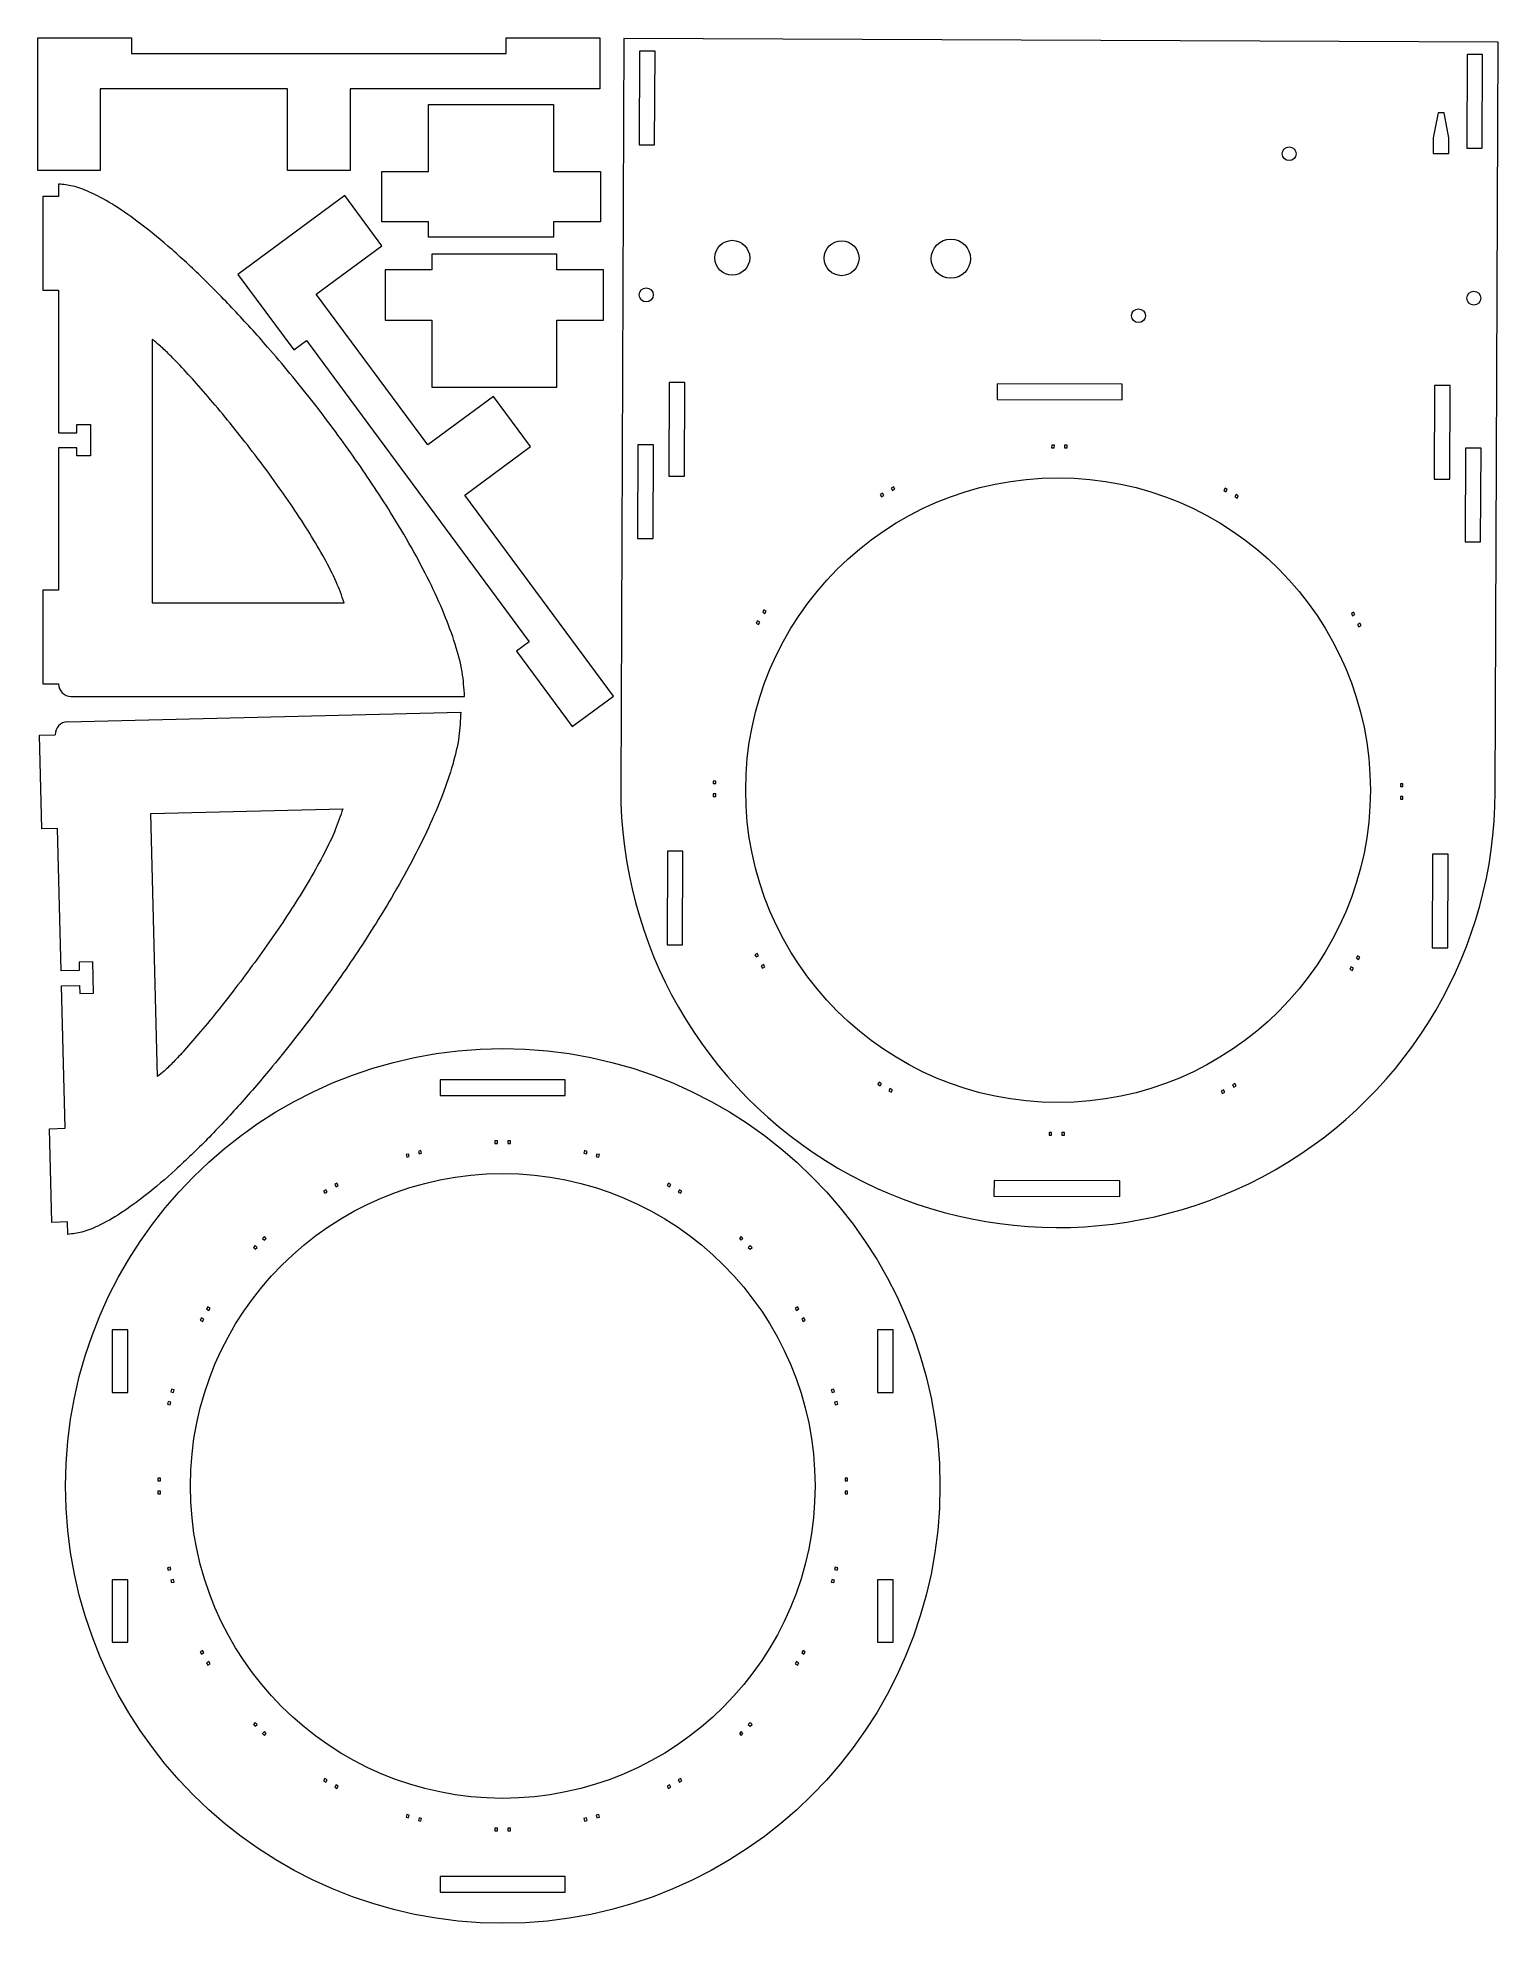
# Model space of a CAD drawing. Header units: inches. Extents: x 0 to 11.7, y 8.9 to 24.
import ezdxf

# ---------------------------------------------------------------- set-up
doc = ezdxf.new("R2010")
doc.units = ezdxf.units.IN
doc.header["$MEASUREMENT"] = 0

msp = doc.modelspace()

# ---------------------------------------------------------------- linework, layer by layer
at = {"color": 7, "linetype": 'Continuous', "lineweight": 15}
for p, q in [((0.042, 23.952), (0.792, 23.952)), ((0.042, 22.89), (0.042, 23.952)), ((0.792, 23.952), (0.792, 23.827)), ((3.792, 23.952), (4.542, 23.952)), ((3.792, 23.827), (3.792, 23.952)), ((4.542, 23.952), (4.542, 23.542)), ((4.733, 23.945), (4.709, 17.945)), ((11.733, 23.917), (4.733, 23.945)), ((4.858, 23.844), (4.855, 23.094)), ((4.983, 23.844), (4.858, 23.844)), ((4.98, 23.094), (4.983, 23.844)), ((11.709, 17.917), (11.733, 23.917)), ((0.792, 23.827), (3.792, 23.827)), ((11.483, 23.818), (11.48, 23.068)), ((11.608, 23.818), (11.483, 23.818)), ((11.605, 23.068), (11.608, 23.818)), ((2.042, 23.542), (0.542, 23.542)), ((0.542, 23.542), (0.542, 22.89)), ((2.042, 22.89), (2.042, 23.542)), ((4.542, 23.542), (2.542, 23.542)), ((2.542, 23.542), (2.542, 22.89)), ((3.171, 22.882), (3.171, 23.417)), ((3.171, 23.417), (4.171, 23.417)), ((4.171, 23.417), (4.171, 22.882)), ((11.251, 23.352), (11.213, 23.152)), ((11.301, 23.352), (11.251, 23.352)), ((11.338, 23.152), (11.301, 23.352)), ((4.855, 23.094), (4.98, 23.094)), ((11.213, 23.152), (11.213, 23.027)), ((11.338, 23.027), (11.338, 23.152)), ((11.213, 23.027), (11.338, 23.027)), ((11.48, 23.068), (11.605, 23.068)), ((0.542, 22.89), (0.042, 22.89)), ((2.542, 22.89), (2.042, 22.89)), ((2.796, 22.882), (3.171, 22.882)), ((2.796, 22.48), (2.796, 22.882)), ((4.171, 22.882), (4.546, 22.882)), ((4.546, 22.882), (4.546, 22.48)), ((0.084, 22.681), (0.084, 21.931)), ((0.209, 22.681), (0.084, 22.681)), ((0.209, 22.781), (0.209, 22.681)), ((2.5, 22.69), (1.645, 22.058)), ((2.797, 22.288), (2.5, 22.69)), ((3.171, 22.48), (2.796, 22.48)), ((3.171, 22.355), (3.171, 22.48)), ((4.171, 22.355), (3.171, 22.355)), ((4.171, 22.48), (4.171, 22.355)), ((4.546, 22.48), (4.171, 22.48)), ((2.272, 21.9), (2.797, 22.288)), ((3.197, 22.219), (3.197, 22.094)), ((4.197, 22.219), (3.197, 22.219)), ((4.197, 22.094), (4.197, 22.219)), ((1.645, 22.058), (2.091, 21.455)), ((2.822, 22.094), (2.822, 21.691)), ((3.197, 22.094), (2.822, 22.094)), ((4.572, 22.094), (4.197, 22.094)), ((4.572, 21.691), (4.572, 22.094)), ((0.084, 21.931), (0.209, 21.931)), ((0.209, 21.931), (0.209, 20.791)), ((3.164, 20.694), (2.272, 21.9)), ((2.822, 21.691), (3.197, 21.691)), ((3.197, 21.691), (3.197, 21.156)), ((4.197, 21.691), (4.572, 21.691)), ((4.197, 21.156), (4.197, 21.691)), ((0.959, 21.536), (0.959, 19.431)), ((2.091, 21.455), (2.192, 21.529)), ((2.192, 21.529), (3.976, 19.117)), ((3.197, 21.156), (4.197, 21.156)), ((5.097, 21.194), (5.094, 20.444)), ((5.222, 21.194), (5.097, 21.194)), ((5.219, 20.444), (5.222, 21.194)), ((8.722, 21.179), (7.722, 21.183)), ((7.722, 21.183), (7.722, 21.058)), ((8.722, 21.054), (8.722, 21.179)), ((11.222, 21.17), (11.219, 20.42)), ((11.347, 21.169), (11.222, 21.17)), ((11.344, 20.419), (11.347, 21.169)), ((3.689, 21.082), (3.164, 20.694)), ((3.986, 20.68), (3.689, 21.082)), ((7.722, 21.058), (8.722, 21.054)), ((0.354, 20.856), (0.464, 20.856)), ((0.354, 20.791), (0.354, 20.856)), ((0.464, 20.856), (0.464, 20.606)), ((0.209, 20.791), (0.354, 20.791)), ((3.462, 20.292), (3.986, 20.68)), ((4.845, 20.694), (4.842, 19.944)), ((4.97, 20.694), (4.845, 20.694)), ((4.967, 19.944), (4.97, 20.694)), ((8.159, 20.692), (8.158, 20.671)), ((8.18, 20.692), (8.159, 20.692)), ((8.179, 20.671), (8.18, 20.692)), ((8.261, 20.691), (8.261, 20.67)), ((8.282, 20.691), (8.261, 20.691)), ((8.282, 20.67), (8.282, 20.691)), ((0.209, 20.671), (0.209, 19.531)), ((0.354, 20.671), (0.209, 20.671)), ((0.354, 20.606), (0.354, 20.671)), ((0.464, 20.606), (0.354, 20.606)), ((8.158, 20.671), (8.179, 20.671)), ((8.261, 20.67), (8.282, 20.67)), ((11.47, 20.668), (11.467, 19.918)), ((11.595, 20.668), (11.47, 20.668)), ((11.592, 19.918), (11.595, 20.668)), ((5.094, 20.444), (5.219, 20.444)), ((11.219, 20.42), (11.344, 20.419)), ((4.651, 18.684), (3.462, 20.292)), ((6.803, 20.307), (6.785, 20.296)), ((6.785, 20.296), (6.795, 20.278)), ((6.795, 20.278), (6.814, 20.289)), ((6.814, 20.289), (6.803, 20.307)), ((6.892, 20.358), (6.874, 20.347)), ((6.874, 20.347), (6.884, 20.329)), ((6.884, 20.329), (6.903, 20.34)), ((6.903, 20.34), (6.892, 20.358)), ((9.546, 20.347), (9.535, 20.329)), ((9.535, 20.329), (9.553, 20.319)), ((9.564, 20.337), (9.546, 20.347)), ((9.553, 20.319), (9.564, 20.337)), ((9.634, 20.296), (9.624, 20.277)), ((9.624, 20.277), (9.642, 20.267)), ((9.652, 20.285), (9.634, 20.296)), ((9.642, 20.267), (9.652, 20.285)), ((4.842, 19.944), (4.967, 19.944)), ((11.467, 19.918), (11.592, 19.918)), ((0.084, 19.531), (0.084, 18.781)), ((0.209, 19.531), (0.084, 19.531)), ((0.959, 19.431), (2.495, 19.431)), ((5.855, 19.374), (5.845, 19.356)), ((5.845, 19.356), (5.863, 19.345)), ((5.873, 19.364), (5.855, 19.374)), ((5.863, 19.345), (5.873, 19.364)), ((10.575, 19.355), (10.557, 19.345)), ((10.557, 19.345), (10.567, 19.327)), ((10.567, 19.327), (10.585, 19.337)), ((10.585, 19.337), (10.575, 19.355)), ((5.804, 19.286), (5.793, 19.267)), ((5.793, 19.267), (5.811, 19.257)), ((5.822, 19.275), (5.804, 19.286)), ((5.811, 19.257), (5.822, 19.275)), ((10.626, 19.266), (10.607, 19.256)), ((10.607, 19.256), (10.618, 19.238)), ((10.618, 19.238), (10.636, 19.248)), ((10.636, 19.248), (10.626, 19.266)), ((3.976, 19.117), (3.875, 19.043)), ((3.875, 19.043), (4.321, 18.44)), ((0.084, 18.781), (0.209, 18.781)), ((0.309, 18.681), (3.459, 18.681)), ((4.321, 18.44), (4.651, 18.684)), ((0.279, 18.477), (3.428, 18.556)), ((0.057, 18.371), (0.182, 18.374)), ((0.076, 17.621), (0.057, 18.371)), ((5.47, 18.004), (5.449, 18.004)), ((5.449, 18.004), (5.449, 17.983)), ((5.449, 17.983), (5.47, 17.983)), ((5.47, 17.983), (5.47, 18.004)), ((10.97, 17.982), (10.949, 17.982)), ((10.949, 17.982), (10.949, 17.961)), ((10.949, 17.961), (10.97, 17.961)), ((10.97, 17.961), (10.97, 17.982)), ((5.47, 17.901), (5.449, 17.901)), ((5.449, 17.901), (5.449, 17.88)), ((5.449, 17.88), (5.47, 17.88)), ((5.47, 17.88), (5.47, 17.901)), ((10.97, 17.879), (10.949, 17.879)), ((10.949, 17.879), (10.949, 17.858)), ((10.949, 17.858), (10.97, 17.858)), ((10.97, 17.858), (10.97, 17.879)), ((0.948, 17.743), (2.484, 17.782)), ((1.001, 15.639), (0.948, 17.743)), ((0.201, 17.625), (0.076, 17.621)), ((0.229, 16.485), (0.201, 17.625)), ((5.082, 17.444), (5.079, 16.694)), ((5.207, 17.444), (5.082, 17.444)), ((5.204, 16.694), (5.207, 17.444)), ((11.207, 17.42), (11.204, 16.67)), ((11.332, 17.419), (11.207, 17.42)), ((11.329, 16.669), (11.332, 17.419)), ((5.079, 16.694), (5.204, 16.694)), ((5.801, 16.624), (5.783, 16.614)), ((5.783, 16.614), (5.793, 16.596)), ((5.793, 16.596), (5.811, 16.606)), ((5.811, 16.606), (5.801, 16.624)), ((10.607, 16.605), (10.597, 16.587)), ((10.626, 16.595), (10.607, 16.605)), ((11.204, 16.67), (11.329, 16.669)), ((0.374, 16.489), (0.229, 16.485)), ((0.483, 16.556), (0.373, 16.554)), ((0.373, 16.554), (0.374, 16.489)), ((0.489, 16.306), (0.483, 16.556)), ((5.852, 16.535), (5.833, 16.525)), ((5.833, 16.525), (5.844, 16.507)), ((5.844, 16.507), (5.862, 16.517)), ((5.862, 16.517), (5.852, 16.535)), ((10.556, 16.517), (10.545, 16.498)), ((10.545, 16.498), (10.563, 16.488)), ((10.574, 16.506), (10.556, 16.517)), ((10.563, 16.488), (10.574, 16.506)), ((10.597, 16.587), (10.615, 16.576)), ((10.615, 16.576), (10.626, 16.595)), ((0.232, 16.365), (0.377, 16.369)), ((0.261, 15.225), (0.232, 16.365)), ((0.377, 16.369), (0.379, 16.304)), ((0.379, 16.304), (0.489, 16.306)), ((4.264, 15.613), (3.264, 15.613)), ((3.264, 15.613), (3.264, 15.488)), ((4.264, 15.488), (4.264, 15.613)), ((6.777, 15.595), (6.766, 15.577)), ((6.766, 15.577), (6.784, 15.566)), ((6.795, 15.584), (6.777, 15.595)), ((6.784, 15.566), (6.795, 15.584)), ((6.865, 15.543), (6.855, 15.525)), ((6.883, 15.533), (6.865, 15.543)), ((9.623, 15.584), (9.605, 15.573)), ((9.605, 15.573), (9.615, 15.555)), ((9.615, 15.555), (9.634, 15.566)), ((9.634, 15.566), (9.623, 15.584)), ((3.264, 15.488), (4.264, 15.488)), ((6.855, 15.525), (6.873, 15.515)), ((6.873, 15.515), (6.883, 15.533)), ((9.534, 15.533), (9.516, 15.522)), ((9.516, 15.522), (9.526, 15.504)), ((9.526, 15.504), (9.545, 15.515)), ((9.545, 15.515), (9.534, 15.533)), ((0.136, 15.222), (0.261, 15.225)), ((0.155, 14.472), (0.136, 15.222)), ((3.702, 15.124), (3.702, 15.103)), ((3.723, 15.124), (3.702, 15.124)), ((3.702, 15.103), (3.723, 15.103)), ((3.723, 15.103), (3.723, 15.124)), ((3.805, 15.124), (3.805, 15.103)), ((3.826, 15.124), (3.805, 15.124)), ((3.805, 15.103), (3.826, 15.103)), ((3.826, 15.103), (3.826, 15.124)), ((8.158, 15.192), (8.137, 15.192)), ((8.137, 15.192), (8.137, 15.171)), ((8.137, 15.171), (8.158, 15.171)), ((8.158, 15.171), (8.158, 15.192)), ((8.26, 15.191), (8.239, 15.191)), ((8.239, 15.191), (8.239, 15.17)), ((8.239, 15.17), (8.26, 15.17)), ((8.26, 15.17), (8.26, 15.191)), ((3.01, 15.019), (2.99, 15.014)), ((2.99, 15.014), (2.996, 14.993)), ((2.996, 14.993), (3.016, 14.999)), ((3.016, 14.999), (3.01, 15.019)), ((3.109, 15.046), (3.089, 15.04)), ((3.089, 15.04), (3.095, 15.02)), ((3.095, 15.02), (3.115, 15.025)), ((3.115, 15.025), (3.109, 15.046)), ((4.419, 15.046), (4.414, 15.025)), ((4.414, 15.025), (4.434, 15.02)), ((4.439, 15.04), (4.419, 15.046)), ((4.434, 15.02), (4.439, 15.04)), ((4.518, 15.019), (4.513, 14.999)), ((4.513, 14.999), (4.533, 14.993)), ((4.538, 15.014), (4.518, 15.019)), ((4.533, 14.993), (4.538, 15.014)), ((7.697, 14.808), (7.696, 14.683)), ((8.703, 14.804), (7.697, 14.808)), ((8.703, 14.679), (8.703, 14.804)), ((2.349, 14.733), (2.33, 14.723)), ((2.33, 14.723), (2.341, 14.705)), ((2.341, 14.705), (2.359, 14.715)), ((2.359, 14.715), (2.349, 14.733)), ((2.437, 14.785), (2.419, 14.774)), ((2.419, 14.774), (2.43, 14.756)), ((2.43, 14.756), (2.448, 14.766)), ((2.448, 14.766), (2.437, 14.785)), ((5.091, 14.785), (5.08, 14.766)), ((5.08, 14.766), (5.099, 14.756)), ((5.109, 14.774), (5.091, 14.785)), ((5.099, 14.756), (5.109, 14.774)), ((5.18, 14.733), (5.169, 14.715)), ((5.169, 14.715), (5.187, 14.705)), ((5.198, 14.723), (5.18, 14.733)), ((5.187, 14.705), (5.198, 14.723)), ((7.696, 14.683), (8.703, 14.679)), ((0.28, 14.476), (0.155, 14.472)), ((0.283, 14.376), (0.28, 14.476)), ((1.856, 14.359), (1.841, 14.344)), ((1.841, 14.344), (1.856, 14.329)), ((1.871, 14.344), (1.856, 14.359)), ((1.856, 14.329), (1.871, 14.344)), ((5.672, 14.359), (5.658, 14.344)), ((5.658, 14.344), (5.672, 14.329)), ((5.687, 14.344), (5.672, 14.359)), ((5.672, 14.329), (5.687, 14.344)), ((1.783, 14.286), (1.769, 14.271)), ((1.769, 14.271), (1.783, 14.257)), ((1.798, 14.271), (1.783, 14.286)), ((1.783, 14.257), (1.798, 14.271)), ((5.745, 14.286), (5.73, 14.271)), ((5.73, 14.271), (5.745, 14.257)), ((5.76, 14.271), (5.745, 14.286)), ((5.745, 14.257), (5.76, 14.271)), ((1.404, 13.797), (1.394, 13.779)), ((1.394, 13.779), (1.412, 13.768)), ((1.423, 13.786), (1.404, 13.797)), ((1.412, 13.768), (1.423, 13.786)), ((6.124, 13.797), (6.106, 13.786)), ((6.106, 13.786), (6.116, 13.768)), ((6.116, 13.768), (6.134, 13.779)), ((6.134, 13.779), (6.124, 13.797)), ((0.764, 13.612), (0.639, 13.612)), ((0.639, 13.612), (0.639, 13.112)), ((0.764, 13.112), (0.764, 13.612)), ((1.353, 13.708), (1.343, 13.69)), ((1.343, 13.69), (1.361, 13.679)), ((1.371, 13.698), (1.353, 13.708)), ((1.361, 13.679), (1.371, 13.698)), ((6.175, 13.708), (6.157, 13.698)), ((6.157, 13.698), (6.168, 13.679)), ((6.168, 13.679), (6.186, 13.69)), ((6.186, 13.69), (6.175, 13.708)), ((6.889, 13.612), (6.764, 13.612)), ((6.764, 13.612), (6.764, 13.112)), ((6.889, 13.112), (6.889, 13.612)), ((1.114, 13.137), (1.108, 13.117)), ((1.134, 13.132), (1.114, 13.137)), ((1.129, 13.111), (1.134, 13.132)), ((6.415, 13.137), (6.394, 13.132)), ((6.394, 13.132), (6.4, 13.111)), ((6.42, 13.117), (6.415, 13.137)), ((0.639, 13.112), (0.764, 13.112)), ((1.087, 13.038), (1.082, 13.018)), ((1.082, 13.018), (1.102, 13.012)), ((1.107, 13.033), (1.087, 13.038)), ((1.102, 13.012), (1.107, 13.033)), ((1.108, 13.117), (1.129, 13.111)), ((6.4, 13.111), (6.42, 13.117)), ((6.441, 13.038), (6.421, 13.033)), ((6.421, 13.033), (6.426, 13.012)), ((6.426, 13.012), (6.447, 13.018)), ((6.447, 13.018), (6.441, 13.038)), ((6.764, 13.112), (6.889, 13.112)), ((1.025, 12.425), (1.004, 12.425)), ((1.004, 12.425), (1.004, 12.404)), ((1.004, 12.404), (1.025, 12.404)), ((1.025, 12.404), (1.025, 12.425)), ((6.525, 12.425), (6.504, 12.425)), ((6.504, 12.425), (6.504, 12.404)), ((6.504, 12.404), (6.525, 12.404)), ((6.525, 12.404), (6.525, 12.425)), ((1.025, 12.322), (1.004, 12.322)), ((1.004, 12.322), (1.004, 12.301)), ((1.004, 12.301), (1.025, 12.301)), ((1.025, 12.301), (1.025, 12.322)), ((6.525, 12.322), (6.504, 12.322)), ((6.504, 12.322), (6.504, 12.301)), ((6.504, 12.301), (6.525, 12.301)), ((6.525, 12.301), (6.525, 12.322)), ((1.102, 11.714), (1.082, 11.708)), ((1.082, 11.708), (1.087, 11.688)), ((1.087, 11.688), (1.107, 11.693)), ((1.107, 11.693), (1.102, 11.714)), ((6.426, 11.714), (6.421, 11.693)), ((6.421, 11.693), (6.441, 11.688)), ((6.447, 11.708), (6.426, 11.714)), ((6.441, 11.688), (6.447, 11.708)), ((0.764, 11.612), (0.639, 11.612)), ((0.639, 11.612), (0.639, 11.112)), ((0.764, 11.112), (0.764, 11.612)), ((1.129, 11.615), (1.108, 11.609)), ((1.108, 11.609), (1.114, 11.589)), ((1.114, 11.589), (1.134, 11.594)), ((1.134, 11.594), (1.129, 11.615)), ((6.4, 11.615), (6.394, 11.594)), ((6.394, 11.594), (6.415, 11.589)), ((6.42, 11.609), (6.4, 11.615)), ((6.415, 11.589), (6.42, 11.609)), ((6.764, 11.612), (6.764, 11.112)), ((6.889, 11.612), (6.764, 11.612)), ((6.889, 11.112), (6.889, 11.612)), ((0.639, 11.112), (0.764, 11.112)), ((1.361, 11.047), (1.343, 11.036)), ((1.343, 11.036), (1.353, 11.018)), ((1.353, 11.018), (1.371, 11.029)), ((1.371, 11.029), (1.361, 11.047)), ((6.168, 11.047), (6.157, 11.029)), ((6.157, 11.029), (6.175, 11.018)), ((6.186, 11.036), (6.168, 11.047)), ((6.175, 11.018), (6.186, 11.036)), ((6.764, 11.112), (6.889, 11.112)), ((1.412, 10.958), (1.394, 10.948)), ((1.394, 10.948), (1.404, 10.929)), ((1.404, 10.929), (1.423, 10.94)), ((1.423, 10.94), (1.412, 10.958)), ((6.116, 10.958), (6.106, 10.94)), ((6.106, 10.94), (6.124, 10.929)), ((6.134, 10.948), (6.116, 10.958)), ((6.124, 10.929), (6.134, 10.948)), ((1.783, 10.47), (1.769, 10.455)), ((1.769, 10.455), (1.783, 10.44)), ((1.798, 10.455), (1.783, 10.47)), ((1.783, 10.44), (1.798, 10.455)), ((5.745, 10.47), (5.73, 10.455)), ((5.73, 10.455), (5.745, 10.44)), ((5.76, 10.455), (5.745, 10.47)), ((5.745, 10.44), (5.76, 10.455)), ((1.856, 10.397), (1.841, 10.382)), ((1.841, 10.382), (1.856, 10.367)), ((1.871, 10.382), (1.856, 10.397)), ((1.856, 10.367), (1.871, 10.382)), ((5.672, 10.397), (5.658, 10.382)), ((5.658, 10.382), (5.672, 10.367)), ((5.687, 10.382), (5.672, 10.397)), ((5.672, 10.367), (5.687, 10.382)), ((2.341, 10.021), (2.33, 10.003)), ((2.33, 10.003), (2.349, 9.993)), ((2.359, 10.011), (2.341, 10.021)), ((2.349, 9.993), (2.359, 10.011)), ((2.43, 9.97), (2.419, 9.952)), ((2.448, 9.96), (2.43, 9.97)), ((2.437, 9.942), (2.448, 9.96)), ((5.099, 9.97), (5.08, 9.96)), ((5.08, 9.96), (5.091, 9.942)), ((5.109, 9.952), (5.099, 9.97)), ((5.187, 10.021), (5.169, 10.011)), ((5.169, 10.011), (5.18, 9.993)), ((5.18, 9.993), (5.198, 10.003)), ((5.198, 10.003), (5.187, 10.021)), ((2.419, 9.952), (2.437, 9.942)), ((5.091, 9.942), (5.109, 9.952)), ((2.996, 9.733), (2.99, 9.713)), ((2.99, 9.713), (3.01, 9.707)), ((3.016, 9.727), (2.996, 9.733)), ((3.01, 9.707), (3.016, 9.727)), ((3.095, 9.706), (3.089, 9.686)), ((3.089, 9.686), (3.109, 9.681)), ((3.115, 9.701), (3.095, 9.706)), ((3.109, 9.681), (3.115, 9.701)), ((4.434, 9.706), (4.414, 9.701)), ((4.414, 9.701), (4.419, 9.681)), ((4.419, 9.681), (4.439, 9.686)), ((4.439, 9.686), (4.434, 9.706)), ((4.533, 9.733), (4.513, 9.727)), ((4.513, 9.727), (4.518, 9.707)), ((4.518, 9.707), (4.538, 9.713)), ((4.538, 9.713), (4.533, 9.733)), ((3.723, 9.624), (3.702, 9.624)), ((3.702, 9.624), (3.702, 9.603)), ((3.702, 9.603), (3.723, 9.603)), ((3.723, 9.603), (3.723, 9.624)), ((3.826, 9.624), (3.805, 9.624)), ((3.805, 9.624), (3.805, 9.603)), ((3.805, 9.603), (3.826, 9.603)), ((3.826, 9.603), (3.826, 9.624)), ((4.264, 9.238), (3.264, 9.238)), ((3.264, 9.238), (3.264, 9.113)), ((4.264, 9.113), (4.264, 9.238)), ((3.264, 9.113), (4.264, 9.113))]:
    msp.add_line(p, q, dxfattribs=at)
for centre, radius in [((10.059, 23.024), 0.055), ((7.351, 22.184), 0.157), ((5.601, 22.191), 0.14), ((6.476, 22.188), 0.14), ((4.913, 21.894), 0.056), ((11.537, 21.868), 0.056), ((8.853, 21.728), 0.055), ((8.209, 17.931), 2.5), ((3.764, 12.363), 3.5), ((3.764, 12.363), 2.5)]:
    msp.add_circle(centre, radius, dxfattribs=at)
for centre, radius, start, end in [((0.309, 18.781), 0.1, 180, 270), ((0.282, 18.377), 0.1, 91.4447, 181.4447), ((8.209, 17.931), 3.5, 179.7721, 359.7721)]:
    msp.add_arc(centre, radius, start, end, dxfattribs=at)
for points, knots in [([(3.459, 18.681), (3.454, 18.746), (3.445, 18.888), (3.384, 19.109), (3.295, 19.35), (3.176, 19.608), (3.032, 19.879), (2.832, 20.216), (2.568, 20.61), (2.239, 21.052), (1.918, 21.441), (1.619, 21.771), (1.353, 22.042), (1.095, 22.28), (0.858, 22.473), (0.647, 22.62), (0.474, 22.713), (0.33, 22.769), (0.247, 22.777), (0.209, 22.781)], [0, 0, 0, 0, 0.036454, 0.078631, 0.126311, 0.178956, 0.235863, 0.296239, 0.396061, 0.498907, 0.601248, 0.67554, 0.746064, 0.811366, 0.870057, 0.915238, 0.953651, 0.978891, 1, 1, 1, 1]), ([(2.495, 19.431), (2.475, 19.487), (2.431, 19.608), (2.335, 19.792), (2.218, 19.991), (2.083, 20.198), (1.936, 20.408), (1.781, 20.616), (1.623, 20.818), (1.468, 21.007), (1.32, 21.178), (1.196, 21.315), (1.096, 21.417), (1.023, 21.487), (0.978, 21.522), (0.959, 21.536)], [0, 0, 0, 0, 0.068123, 0.147654, 0.236264, 0.331339, 0.430124, 0.529793, 0.627479, 0.722671, 0.80958, 0.885064, 0.93432, 0.9731, 1, 1, 1, 1]), ([(3.428, 18.556), (3.425, 18.49), (3.419, 18.348), (3.364, 18.126), (3.281, 17.883), (3.169, 17.622), (3.032, 17.348), (2.84, 17.006), (2.586, 16.605), (2.268, 16.155), (1.957, 15.758), (1.667, 15.42), (1.408, 15.143), (1.156, 14.898), (0.924, 14.7), (0.717, 14.548), (0.546, 14.45), (0.404, 14.39), (0.321, 14.38), (0.283, 14.376)], [0, 0, 0, 0, 0.036454, 0.078631, 0.126311, 0.178956, 0.235863, 0.296239, 0.396061, 0.498907, 0.601248, 0.675539, 0.746064, 0.811366, 0.870057, 0.915238, 0.953651, 0.978891, 1, 1, 1, 1]), ([(2.484, 17.782), (2.465, 17.726), (2.424, 17.603), (2.332, 17.417), (2.221, 17.215), (2.091, 17.005), (1.949, 16.791), (1.799, 16.579), (1.647, 16.374), (1.496, 16.181), (1.353, 16.006), (1.232, 15.866), (1.135, 15.761), (1.064, 15.689), (1.019, 15.653), (1.001, 15.639)], [0, 0, 0, 0, 0.068122, 0.147654, 0.236265, 0.331339, 0.430124, 0.529793, 0.627479, 0.72267, 0.80958, 0.885064, 0.93432, 0.9731, 1, 1, 1, 1])]:
    msp.add_open_spline(points, degree=3, knots=knots, dxfattribs=at)

doc.saveas('drawing.dxf')
